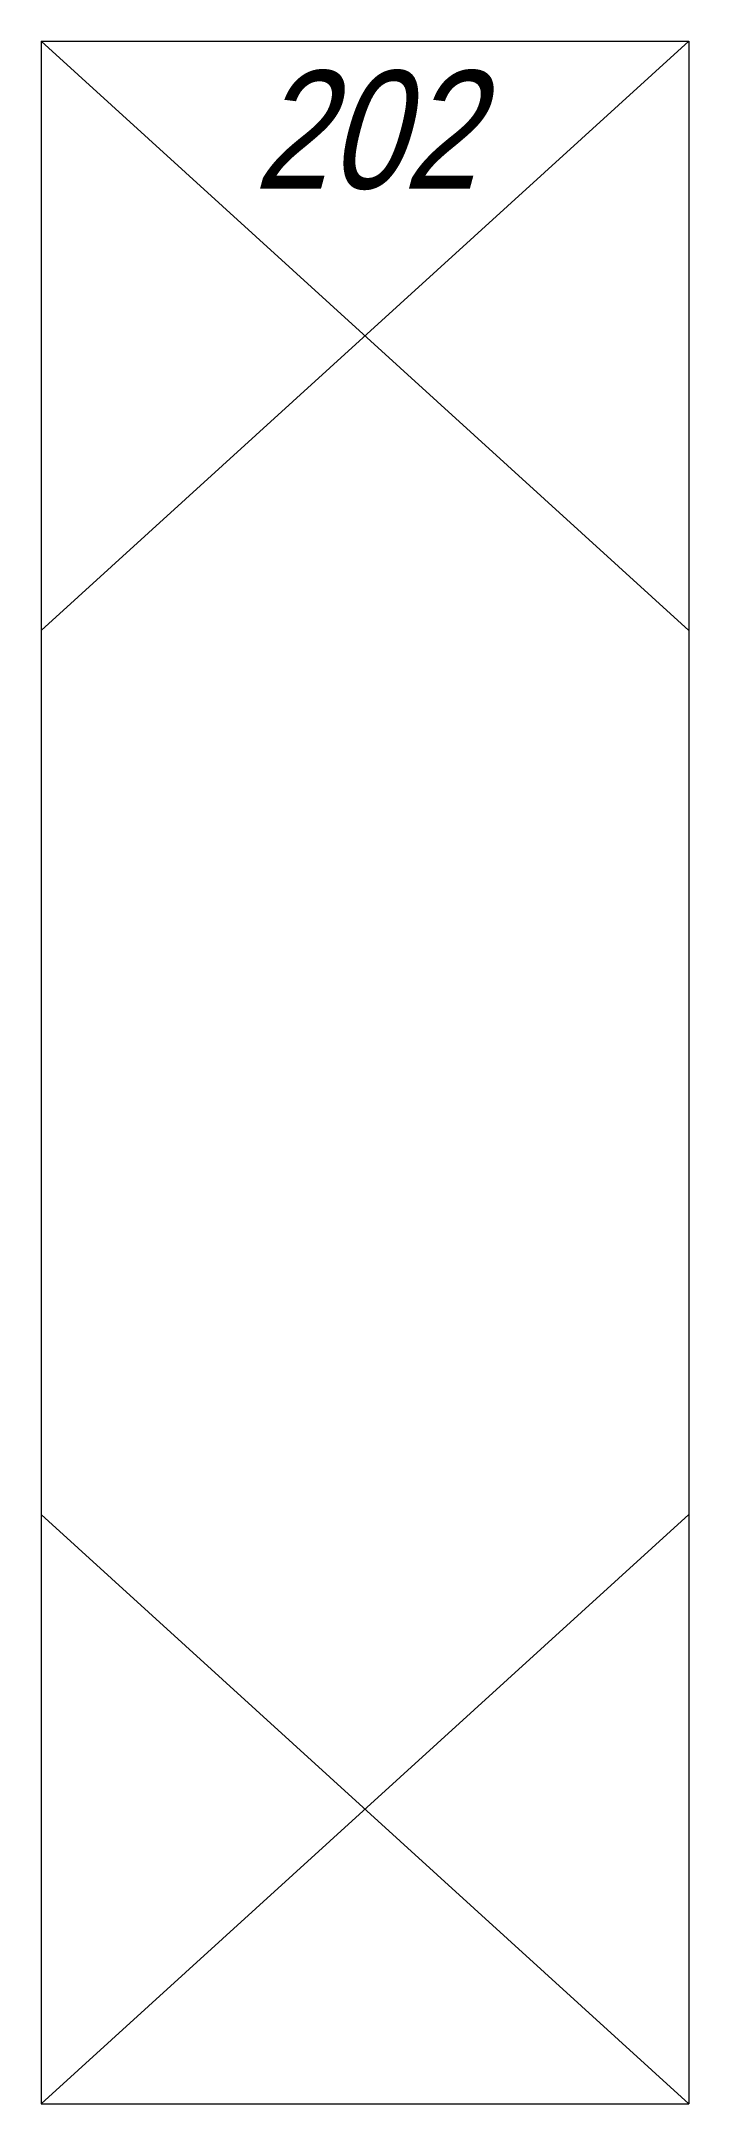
# Model space of a CAD drawing. Header units: millimetres. Extents: x 0 to 11, y -17.5 to 17.5.
import ezdxf
from ezdxf.enums import TextEntityAlignment as Align

# ---------------------------------------------------------------- set-up
doc = ezdxf.new("R2010")
doc.units = ezdxf.units.MM
doc.header["$LTSCALE"] = 0.5
doc.layers.get('0').update_dxf_attribs({"color": 9, "lineweight": 15})
doc.layers.add('Namebox', color=9, linetype='Continuous', lineweight=20)
doc.styles.add('Longhand', font='vnfont.shx', dxfattribs={"width": 0.85, "oblique": 15})

msp = doc.modelspace()

# ---------------------------------------------------------------- linework, layer by layer
at = {"ltscale": 0.5}
for p, q in [((0, 17.5), (0, -17.5)), ((0, 17.5), (11, 17.5)), ((0, 17.5), (11, 7.5)), ((11, 17.5), (0, 7.5)), ((11, 17.5), (11, -17.5)), ((0, -7.5), (11, -17.5)), ((0, -17.5), (11, -7.5)), ((0, -17.5), (11, -17.5))]:
    msp.add_line(p, q, dxfattribs=at)

# ---------------------------------------------------------------- texts
at = {"layer": 'Namebox', "color": 4, "style": 'Longhand', "oblique": 15, "width": 0.85}
msp.add_text('202', height=2, dxfattribs=at).set_placement((5.5, 17), align=Align.TOP_CENTER)

doc.saveas('drawing.dxf')
